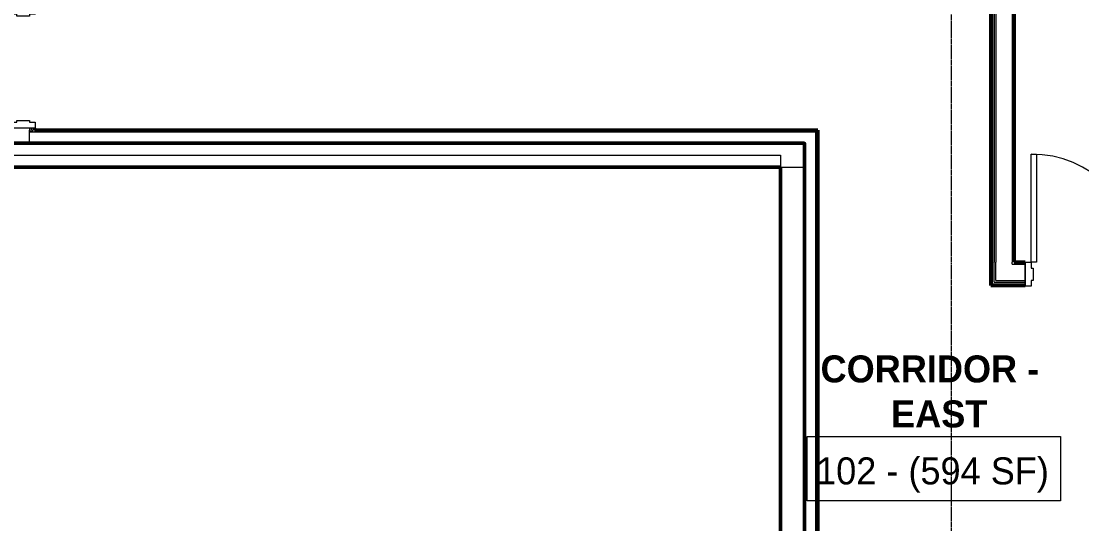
# Model space of a CAD drawing. Header units: inches. Extents: x -4235 to -464, y 9706 to 12425.
# Drawn here: x -3464.4 to -3110.9, y 11656.2 to 11823.6 of the extents above; entities that cross this region are included whole.
import ezdxf

# ---------------------------------------------------------------- set-up
doc = ezdxf.new("R2010")
doc.units = ezdxf.units.IN
doc.header["$MEASUREMENT"] = 0
doc.linetypes.add('Grid Line 1_2_', pattern=[0.875, 0.5, -0.125, 0.125, -0.125])
for name, color, linetype, lineweight in [('0-1', 7, 'Continuous', 5), ('0-3', 7, 'Continuous', 9), ('A-AREA-IDEN', 2, 'Continuous', 9), ('A-DOOR-1', 7, 'Continuous', 9), ('A-DOOR-2', 90, 'Continuous', 20), ('A-DOOR-FRAM-1', 90, 'Continuous', 20), ('A-FLOR-4', 192, 'Continuous', 9), ('A-WALL-1', 250, 'Continuous', 50), ('A-WALL-2', 50, 'Continuous', 13), ('A-WALL-3', 10, 'Continuous', 9), ('A-WALL-4', 254, 'Continuous', 9), ('I-WALL-1', 250, 'Continuous', 50), ('I-WALL-2', 10, 'Continuous', 9), ('I-WALL-3', 254, 'Continuous', 9), ('S-GRID-1', 1, 'Grid Line 1_2_', 9)]:
    doc.layers.add(name, color=color, linetype=linetype, lineweight=lineweight)
doc.styles.add('Century Gothic', font='ufonts.com_century-gothic.ttf', dxfattribs={"height": 9})
doc.styles.add('Century Gothic_B', font='GOTHICB.TTF', dxfattribs={"height": 9})

# ---------------------------------------------------------------- blocks, each defined once
blk = doc.blocks.new('HOLLOW METAL - UNIT DOOR-2191977-BACKGROUND - 1ST FLOOR')
at = {"layer": 'A-DOOR-1'}
blk.add_arc((18, -4.125), 36, 180, 270, dxfattribs=at)
at = {"layer": 'A-DOOR-2'}
for p, q in [((16.25, -4.125), (18, -4.125)), ((16.25, -40.125), (16.25, -4.125)), ((18, -4.125), (18, -40.125)), ((18, -40.125), (16.25, -40.125))]:
    blk.add_line(p, q, dxfattribs=at)
at = {"layer": 'A-DOOR-FRAM-1'}
for p, q in [((-20, 3.875), (-18, 3.875)), ((-20, -4.125), (-20, 3.875)), ((-18, 3.875), (-18, 1.9375)), ((18, 3.875), (20, 3.875)), ((18, 1.9375), (18, 3.875)), ((20, 3.875), (20, -4.125)), ((-18, 1.9375), (-17.375, 1.9375)), ((-17.375, 1.9375), (-17.375, -2.1875)), ((17.375, 1.9375), (18, 1.9375)), ((17.375, -2.1875), (17.375, 1.9375)), ((-18, -2.1875), (-18, -4.125)), ((-17.375, -2.1875), (-18, -2.1875)), ((18, -2.1875), (17.375, -2.1875)), ((18, -4.125), (18, -2.1875)), ((-18, -4.125), (-20, -4.125)), ((20, -4.125), (18, -4.125))]:
    blk.add_line(p, q, dxfattribs=at)
blk = doc.blocks.new('HOLLOW METAL - UNIT DOOR-2191980-BACKGROUND - 1ST FLOOR')
at = {"layer": 'A-DOOR-1'}
blk.add_arc((18, -4.125), 36, 180, 270, dxfattribs=at)
at = {"layer": 'A-DOOR-2'}
for p, q in [((16.25, -4.125), (18, -4.125)), ((16.25, -40.125), (16.25, -4.125)), ((18, -4.125), (18, -40.125)), ((18, -40.125), (16.25, -40.125))]:
    blk.add_line(p, q, dxfattribs=at)
at = {"layer": 'A-DOOR-FRAM-1'}
for p, q in [((-20, 3.875), (-18, 3.875)), ((-20, -4.125), (-20, 3.875)), ((-18, 3.875), (-18, 1.9375)), ((18, 3.875), (20, 3.875)), ((18, 1.9375), (18, 3.875)), ((20, 3.875), (20, -4.125)), ((-18, 1.9375), (-17.375, 1.9375)), ((-17.375, 1.9375), (-17.375, -2.1875)), ((17.375, 1.9375), (18, 1.9375)), ((17.375, -2.1875), (17.375, 1.9375)), ((-18, -2.1875), (-18, -4.125)), ((-17.375, -2.1875), (-18, -2.1875)), ((18, -2.1875), (17.375, -2.1875)), ((18, -4.125), (18, -2.1875)), ((-18, -4.125), (-20, -4.125)), ((20, -4.125), (18, -4.125))]:
    blk.add_line(p, q, dxfattribs=at)
blk = doc.blocks.new('CTR - 1st Phase - Common Walls_rvt-1-BACKGROUND - 1ST FLOOR')
at = {"layer": 'A-WALL-1'}
for p, q in [((-3203.32, 11787.36), (-3460.02, 11787.36)), ((-3199.57, 11787.36), (-3203.32, 11787.36)), ((-3198.95, 11787.36), (-3199.57, 11787.36)), ((-3198.95, 11648.36), (-3198.95, 11787.36)), ((-3742.95, 11782.99), (-3203.32, 11782.99)), ((-3203.32, 11782.99), (-3203.32, 11542.99))]:
    blk.add_line(p, q, dxfattribs=at)
at = {"layer": 'A-WALL-2'}
for p, q in [((-3134.12, 11842.49), (-3134.12, 11743.36)), ((-3140.75, 11839.11), (-3140.75, 11743.36)), ((-3140.12, 11839.74), (-3140.12, 11743.36)), ((-3139.62, 11840.24), (-3139.62, 11743.36)), ((-3461.65, 11787.99), (-3461.65, 11787.36)), ((-3461.65, 11786.74), (-3461.65, 11787.36)), ((-3461.65, 11783.24), (-3461.65, 11786.74)), ((-3461.15, 11786.74), (-3461.65, 11786.74)), ((-3461.65, 11786.74), (-3461.15, 11786.74)), ((-3461.15, 11787.99), (-3461.15, 11787.36)), ((-3461.15, 11786.74), (-3461.15, 11787.36)), ((-3460.52, 11786.74), (-3461.15, 11786.74)), ((-3461.15, 11786.74), (-3460.52, 11786.74)), ((-3460.52, 11787.99), (-3460.52, 11787.36)), ((-3460.52, 11786.74), (-3460.52, 11787.36)), ((-3460.52, 11786.74), (-3203.32, 11786.74)), ((-3203.32, 11786.74), (-3203.07, 11786.74)), ((-3203.07, 11786.74), (-3199.57, 11786.74)), ((-3199.57, 11647.86), (-3199.57, 11786.74)), ((-3461.65, 11783.24), (-3467.15, 11783.24)), ((-3467.15, 11783.24), (-3461.65, 11783.24)), ((-3461.65, 11783.24), (-3203.32, 11783.24)), ((-3203.32, 11783.24), (-3203.07, 11783.24)), ((-3203.07, 11646.74), (-3203.07, 11783.24)), ((-3140.75, 11736.74), (-3140.75, 11743.36)), ((-3140.12, 11737.24), (-3140.12, 11743.36)), ((-3139.62, 11742.74), (-3139.62, 11743.36)), ((-3139.62, 11737.24), (-3139.62, 11742.74)), ((-3134.12, 11742.74), (-3134.12, 11743.36)), ((-3134.12, 11742.74), (-3129.82, 11742.74)), ((-3140.75, 11736.11), (-3141.25, 11736.11)), ((-3141.25, 11736.11), (-3140.75, 11736.11)), ((-3140.75, 11736.11), (-3140.75, 11736.74)), ((-3140.75, 11736.11), (-3129.82, 11736.11)), ((-3140.12, 11736.74), (-3140.12, 11737.24)), ((-3140.12, 11736.74), (-3129.82, 11736.74)), ((-3139.62, 11737.24), (-3129.82, 11737.24))]:
    blk.add_line(p, q, dxfattribs=at)
at = {"layer": 'A-WALL-3'}
for p, q in [((-3742.95, 11782.99), (-3203.32, 11782.99)), ((-3203.32, 11782.99), (-3203.32, 11542.99))]:
    blk.add_line(p, q, dxfattribs=at)
at = {"layer": 'A-WALL-4'}
for p, q in [((-3203.32, 11787.36), (-3460.02, 11787.36)), ((-3203.32, 11787.36), (-3198.95, 11787.36)), ((-3198.95, 11648.36), (-3198.95, 11787.36))]:
    blk.add_line(p, q, dxfattribs=at)
at = {"layer": 'I-WALL-1'}
for p, q in [((-3133.5, 11743.36), (-3133.5, 11842.49)), ((-3141.25, 11838.61), (-3141.25, 11743.36)), ((-3460.02, 11787.36), (-3460.02, 11787.99)), ((-3141.25, 11743.36), (-3141.25, 11736.11)), ((-3129.82, 11743.36), (-3133.5, 11743.36)), ((-3141.25, 11736.11), (-3141.25, 11735.61)), ((-3141.25, 11735.61), (-3129.82, 11735.61))]:
    blk.add_line(p, q, dxfattribs=at)
at = {"layer": 'I-WALL-2'}
blk.add_line((-3129.82, 11743.36), (-3129.82, 11735.61), dxfattribs=at)
at = {"layer": 'I-WALL-3'}
for p, q in [((-3133.5, 11743.36), (-3133.5, 11842.49)), ((-3141.25, 11838.61), (-3141.25, 11743.36)), ((-3460.02, 11787.36), (-3460.02, 11787.99)), ((-3141.25, 11735.61), (-3141.25, 11743.36)), ((-3129.82, 11743.36), (-3133.5, 11743.36)), ((-3141.25, 11735.61), (-3129.82, 11735.61))]:
    blk.add_line(p, q, dxfattribs=at)
at = {"layer": '0-3'}
for name, p, rotation in [('HOLLOW METAL - UNIT DOOR-2191977-BACKGROUND - 1ST FLOOR', (-3463.65, 11807.99), 270), ('HOLLOW METAL - UNIT DOOR-2191980-BACKGROUND - 1ST FLOOR', (-3109.82, 11739.24), 180)]:
    blk.add_blockref(name, p, dxfattribs=dict(at, rotation=rotation))
blk = doc.blocks.new('CTR - 1st Phase -Stairs _ Elevators_rvt-1-BACKGROUND - 1ST FLOOR')
at = {"layer": 'A-WALL-1'}
for p, q in [((-3203.32, 11782.99), (-3747.32, 11782.99)), ((-3203.32, 11774.99), (-3203.32, 11782.99)), ((-3747.32, 11774.99), (-3211.32, 11774.99)), ((-3211.32, 11774.99), (-3211.32, 11550.99)), ((-3203.32, 11550.99), (-3203.32, 11774.99))]:
    blk.add_line(p, q, dxfattribs=at)
at = {"layer": 'A-WALL-3'}
for p in [(-3211.32, 11774.99), (-3203.32, 11550.99)]:
    blk.add_line(p, (-3203.32, 11774.99), dxfattribs=at)
at = {"layer": 'A-WALL-4'}
for p, q in [((-3724.72, 11774.99), (-3211.32, 11774.99)), ((-3211.32, 11774.99), (-3211.32, 11550.99))]:
    blk.add_line(p, q, dxfattribs=at)

msp = doc.modelspace()

# ---------------------------------------------------------------- linework, layer by layer
at = {"layer": 'A-AREA-IDEN', "flags": 128}
msp.add_lwpolyline([(-3202.5, 11685.35), (-3118, 11685.35), (-3118, 11663.85), (-3202.5, 11663.85)], close=True, dxfattribs=at)
at = {"layer": 'A-FLOR-4'}
for p, q in [((-3751.52, 11778.99), (-3211.32, 11778.99)), ((-3211.32, 11778.99), (-3211.32, 11546.99))]:
    msp.add_line(p, q, dxfattribs=at)
at = {"layer": 'S-GRID-1'}
msp.add_line((-3154.32, 9836.18), (-3154.32, 12375.68), dxfattribs=at)

# ---------------------------------------------------------------- block references
at = {"layer": '0-1'}
for name in ['CTR - 1st Phase -Stairs _ Elevators_rvt-1-BACKGROUND - 1ST FLOOR', 'CTR - 1st Phase - Common Walls_rvt-1-BACKGROUND - 1ST FLOOR']:
    msp.add_blockref(name, (0, 0), dxfattribs=at)

# ---------------------------------------------------------------- texts
at = {"layer": 'A-AREA-IDEN', "char_height": 9, "attachment_point": 1}
for s, insert, width, style in [('CORRIDOR -', (-3198.01, 11712.32), 91.203, 'Century Gothic_B'), ('EAST', (-3174.51, 11697.32), 34.239, 'Century Gothic_B'), ('102 - (594 SF)', (-3199.5, 11678.35), 94.839, 'Century Gothic')]:
    msp.add_mtext(s, dxfattribs=dict(at, insert=insert, width=width, style=style))

doc.saveas('drawing.dxf')
